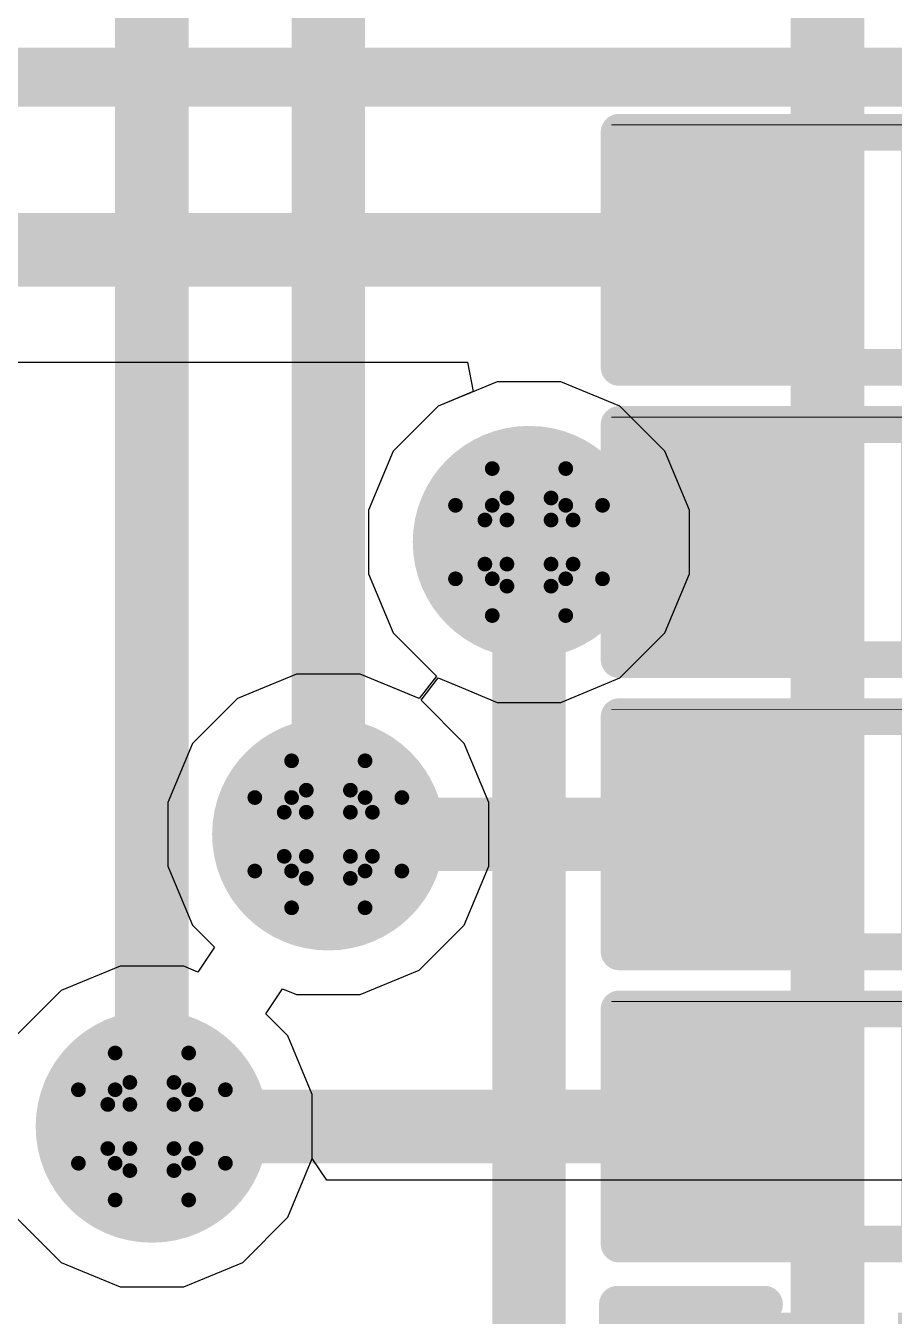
# Model space of a CAD drawing. Header units: inches. Extents: x -3 to 5259, y -3 to 5282.
# Drawn here: x 6.802 to 9.803, y 38.977 to 43.437 of the extents above; entities that cross this region are included whole.
import ezdxf

# ---------------------------------------------------------------- set-up
doc = ezdxf.new("R2010")
doc.units = ezdxf.units.IN
for name, color, linetype in [('Bottom Layer', 5, 'Continuous'), ('Bottom Solder', 6, 'Continuous'), ('Drill Drawing', 1, 'Continuous'), ('Layer 1', 16, 'Continuous'), ('Layer 2', 76, 'Continuous'), ('Top Layer', 1, 'Continuous'), ('Top Overlay', 2, 'Continuous'), ('Top Paste', 8, 'Continuous'), ('Top Solder', 216, 'Continuous'), ('Via Holes', 16, 'Continuous')]:
    doc.layers.add(name, color=color, linetype=linetype)

# ---------------------------------------------------------------- blocks, each defined once
blk = doc.blocks.new('R___0402_112')
at = {"layer": 'Top Layer'}
for points in [[(-0.6985, -0.3175), (-0.6985, 0.3175), (-0.2413, 0.3175), (-0.2413, -0.3175)], [(0.2413, -0.3175), (0.2413, 0.3175), (0.6985, 0.3175), (0.6985, -0.3175)]]:
    blk.add_hatch(color=1, dxfattribs=at).paths.add_polyline_path(points)
at = {"layer": 'Top Paste'}
for points in [[(-0.6985, -0.3175), (-0.6985, 0.3175), (-0.2413, 0.3175), (-0.2413, -0.3175)], [(0.2413, -0.3175), (0.2413, 0.3175), (0.6985, 0.3175), (0.6985, -0.3175)]]:
    blk.add_hatch(color=8, dxfattribs=at).paths.add_polyline_path(points)
at = {"layer": 'Top Solder'}
for points in [[(-0.7535, -0.3725), (-0.7535, 0.3725), (-0.1863, 0.3725), (-0.1863, -0.3725)], [(0.1863, -0.3725), (0.1863, 0.3725), (0.7535, 0.3725), (0.7535, -0.3725)]]:
    blk.add_hatch(color=216, dxfattribs=at).paths.add_polyline_path(points)
at = {"layer": 'Top Overlay'}
for points in [[(-0.7874, 0.4064, 0.127, 0.127, 0), (-0.7874, -0.4064, 0.127, 0.127, 0)], [(0.7874, 0.4064, 0.127, 0.127, 0), (-0.7874, 0.4064, 0.127, 0.127, 0)], [(0.7874, 0.4064, 0.127, 0.127, 0), (0.7874, -0.4064, 0.127, 0.127, 0)], [(0.7874, -0.4064, 0.127, 0.127, 0), (-0.7874, -0.4064, 0.127, 0.127, 0)], [(0.8128, -0.4318, 0.00323, 0.00323, 0), (-0.8128, -0.4318, 0.00323, 0.00323, 0)]]:
    blk.add_lwpolyline(points, format="xyseb", dxfattribs=at)
for points in [[(-0.8191, 0.4064, 0.0635, 0.0635, 1), (-0.7556, 0.4064, 0.0635, 0.0635, 1)], [(-0.8191, 0.4064, 0.0635, 0.0635, 1), (-0.7556, 0.4064, 0.0635, 0.0635, 1)], [(0.7556, 0.4064, 0.0635, 0.0635, 1), (0.8191, 0.4064, 0.0635, 0.0635, 1)], [(0.7556, 0.4064, 0.0635, 0.0635, 1), (0.8191, 0.4064, 0.0635, 0.0635, 1)], [(-0.8191, -0.4064, 0.0635, 0.0635, 1), (-0.7556, -0.4064, 0.0635, 0.0635, 1)], [(-0.8191, -0.4064, 0.0635, 0.0635, 1), (-0.7556, -0.4064, 0.0635, 0.0635, 1)], [(0.7556, -0.4064, 0.0635, 0.0635, 1), (0.8191, -0.4064, 0.0635, 0.0635, 1)], [(0.7556, -0.4064, 0.0635, 0.0635, 1), (0.8191, -0.4064, 0.0635, 0.0635, 1)], [(-0.8136, -0.4318, 0.00161, 0.00161, 1), (-0.812, -0.4318, 0.00161, 0.00161, 1)], [(0.812, -0.4318, 0.00161, 0.00161, 1), (0.8136, -0.4318, 0.00161, 0.00161, 1)]]:
    blk.add_lwpolyline(points, format="xyseb", close=True, dxfattribs=at)
blk = doc.blocks.new('R___0402_114')
at = {"layer": 'Top Layer'}
for points in [[(-0.6985, -0.3175), (-0.6985, 0.3175), (-0.2413, 0.3175), (-0.2413, -0.3175)], [(0.2413, -0.3175), (0.2413, 0.3175), (0.6985, 0.3175), (0.6985, -0.3175)]]:
    blk.add_hatch(color=1, dxfattribs=at).paths.add_polyline_path(points)
at = {"layer": 'Top Paste'}
for points in [[(-0.6985, -0.3175), (-0.6985, 0.3175), (-0.2413, 0.3175), (-0.2413, -0.3175)], [(0.2413, -0.3175), (0.2413, 0.3175), (0.6985, 0.3175), (0.6985, -0.3175)]]:
    blk.add_hatch(color=8, dxfattribs=at).paths.add_polyline_path(points)
at = {"layer": 'Top Solder'}
for points in [[(-0.7535, -0.3725), (-0.7535, 0.3725), (-0.1863, 0.3725), (-0.1863, -0.3725)], [(0.1863, -0.3725), (0.1863, 0.3725), (0.7535, 0.3725), (0.7535, -0.3725)]]:
    blk.add_hatch(color=216, dxfattribs=at).paths.add_polyline_path(points)
at = {"layer": 'Top Overlay'}
for points in [[(-0.7874, 0.4064, 0.127, 0.127, 0), (-0.7874, -0.4064, 0.127, 0.127, 0)], [(0.7874, 0.4064, 0.127, 0.127, 0), (-0.7874, 0.4064, 0.127, 0.127, 0)], [(0.7874, 0.4064, 0.127, 0.127, 0), (0.7874, -0.4064, 0.127, 0.127, 0)], [(0.7874, -0.4064, 0.127, 0.127, 0), (-0.7874, -0.4064, 0.127, 0.127, 0)], [(0.8128, -0.4318, 0.00323, 0.00323, 0), (-0.8128, -0.4318, 0.00323, 0.00323, 0)]]:
    blk.add_lwpolyline(points, format="xyseb", dxfattribs=at)
for points in [[(-0.8191, 0.4064, 0.0635, 0.0635, 1), (-0.7556, 0.4064, 0.0635, 0.0635, 1)], [(-0.8191, 0.4064, 0.0635, 0.0635, 1), (-0.7556, 0.4064, 0.0635, 0.0635, 1)], [(0.7556, 0.4064, 0.0635, 0.0635, 1), (0.8191, 0.4064, 0.0635, 0.0635, 1)], [(0.7556, 0.4064, 0.0635, 0.0635, 1), (0.8191, 0.4064, 0.0635, 0.0635, 1)], [(-0.8191, -0.4064, 0.0635, 0.0635, 1), (-0.7556, -0.4064, 0.0635, 0.0635, 1)], [(-0.8191, -0.4064, 0.0635, 0.0635, 1), (-0.7556, -0.4064, 0.0635, 0.0635, 1)], [(0.7556, -0.4064, 0.0635, 0.0635, 1), (0.8191, -0.4064, 0.0635, 0.0635, 1)], [(0.7556, -0.4064, 0.0635, 0.0635, 1), (0.8191, -0.4064, 0.0635, 0.0635, 1)], [(-0.8136, -0.4318, 0.00161, 0.00161, 1), (-0.812, -0.4318, 0.00161, 0.00161, 1)], [(0.812, -0.4318, 0.00161, 0.00161, 1), (0.8136, -0.4318, 0.00161, 0.00161, 1)]]:
    blk.add_lwpolyline(points, format="xyseb", close=True, dxfattribs=at)
blk = doc.blocks.new('R___0402_115')
at = {"layer": 'Top Layer'}
for points in [[(-0.6985, -0.3175), (-0.6985, 0.3175), (-0.2413, 0.3175), (-0.2413, -0.3175)], [(0.2413, -0.3175), (0.2413, 0.3175), (0.6985, 0.3175), (0.6985, -0.3175)]]:
    blk.add_hatch(color=1, dxfattribs=at).paths.add_polyline_path(points)
at = {"layer": 'Top Paste'}
for points in [[(-0.6985, -0.3175), (-0.6985, 0.3175), (-0.2413, 0.3175), (-0.2413, -0.3175)], [(0.2413, -0.3175), (0.2413, 0.3175), (0.6985, 0.3175), (0.6985, -0.3175)]]:
    blk.add_hatch(color=8, dxfattribs=at).paths.add_polyline_path(points)
at = {"layer": 'Top Solder'}
for points in [[(-0.7535, -0.3725), (-0.7535, 0.3725), (-0.1863, 0.3725), (-0.1863, -0.3725)], [(0.1863, -0.3725), (0.1863, 0.3725), (0.7535, 0.3725), (0.7535, -0.3725)]]:
    blk.add_hatch(color=216, dxfattribs=at).paths.add_polyline_path(points)
at = {"layer": 'Top Overlay'}
for points in [[(-0.7874, 0.4064, 0.127, 0.127, 0), (-0.7874, -0.4064, 0.127, 0.127, 0)], [(0.7874, 0.4064, 0.127, 0.127, 0), (-0.7874, 0.4064, 0.127, 0.127, 0)], [(0.7874, 0.4064, 0.127, 0.127, 0), (0.7874, -0.4064, 0.127, 0.127, 0)], [(0.7874, -0.4064, 0.127, 0.127, 0), (-0.7874, -0.4064, 0.127, 0.127, 0)], [(0.8128, -0.4318, 0.00323, 0.00323, 0), (-0.8128, -0.4318, 0.00323, 0.00323, 0)]]:
    blk.add_lwpolyline(points, format="xyseb", dxfattribs=at)
for points in [[(-0.8191, 0.4064, 0.0635, 0.0635, 1), (-0.7556, 0.4064, 0.0635, 0.0635, 1)], [(-0.8191, 0.4064, 0.0635, 0.0635, 1), (-0.7556, 0.4064, 0.0635, 0.0635, 1)], [(0.7556, 0.4064, 0.0635, 0.0635, 1), (0.8191, 0.4064, 0.0635, 0.0635, 1)], [(0.7556, 0.4064, 0.0635, 0.0635, 1), (0.8191, 0.4064, 0.0635, 0.0635, 1)], [(-0.8191, -0.4064, 0.0635, 0.0635, 1), (-0.7556, -0.4064, 0.0635, 0.0635, 1)], [(-0.8191, -0.4064, 0.0635, 0.0635, 1), (-0.7556, -0.4064, 0.0635, 0.0635, 1)], [(0.7556, -0.4064, 0.0635, 0.0635, 1), (0.8191, -0.4064, 0.0635, 0.0635, 1)], [(0.7556, -0.4064, 0.0635, 0.0635, 1), (0.8191, -0.4064, 0.0635, 0.0635, 1)], [(-0.8136, -0.4318, 0.00161, 0.00161, 1), (-0.812, -0.4318, 0.00161, 0.00161, 1)], [(0.812, -0.4318, 0.00161, 0.00161, 1), (0.8136, -0.4318, 0.00161, 0.00161, 1)]]:
    blk.add_lwpolyline(points, format="xyseb", close=True, dxfattribs=at)
blk = doc.blocks.new('R___0402_116')
at = {"layer": 'Top Layer'}
for points in [[(-0.6985, -0.3175), (-0.6985, 0.3175), (-0.2413, 0.3175), (-0.2413, -0.3175)], [(0.2413, -0.3175), (0.2413, 0.3175), (0.6985, 0.3175), (0.6985, -0.3175)]]:
    blk.add_hatch(color=1, dxfattribs=at).paths.add_polyline_path(points)
at = {"layer": 'Top Paste'}
for points in [[(-0.6985, -0.3175), (-0.6985, 0.3175), (-0.2413, 0.3175), (-0.2413, -0.3175)], [(0.2413, -0.3175), (0.2413, 0.3175), (0.6985, 0.3175), (0.6985, -0.3175)]]:
    blk.add_hatch(color=8, dxfattribs=at).paths.add_polyline_path(points)
at = {"layer": 'Top Solder'}
for points in [[(-0.7535, -0.3725), (-0.7535, 0.3725), (-0.1863, 0.3725), (-0.1863, -0.3725)], [(0.1863, -0.3725), (0.1863, 0.3725), (0.7535, 0.3725), (0.7535, -0.3725)]]:
    blk.add_hatch(color=216, dxfattribs=at).paths.add_polyline_path(points)
at = {"layer": 'Top Overlay'}
for points in [[(-0.7874, 0.4064, 0.127, 0.127, 0), (-0.7874, -0.4064, 0.127, 0.127, 0)], [(0.7874, 0.4064, 0.127, 0.127, 0), (-0.7874, 0.4064, 0.127, 0.127, 0)], [(0.7874, 0.4064, 0.127, 0.127, 0), (0.7874, -0.4064, 0.127, 0.127, 0)], [(0.7874, -0.4064, 0.127, 0.127, 0), (-0.7874, -0.4064, 0.127, 0.127, 0)], [(0.8128, -0.4318, 0.00323, 0.00323, 0), (-0.8128, -0.4318, 0.00323, 0.00323, 0)]]:
    blk.add_lwpolyline(points, format="xyseb", dxfattribs=at)
for points in [[(-0.8191, 0.4064, 0.0635, 0.0635, 1), (-0.7556, 0.4064, 0.0635, 0.0635, 1)], [(-0.8191, 0.4064, 0.0635, 0.0635, 1), (-0.7556, 0.4064, 0.0635, 0.0635, 1)], [(0.7556, 0.4064, 0.0635, 0.0635, 1), (0.8191, 0.4064, 0.0635, 0.0635, 1)], [(0.7556, 0.4064, 0.0635, 0.0635, 1), (0.8191, 0.4064, 0.0635, 0.0635, 1)], [(-0.8191, -0.4064, 0.0635, 0.0635, 1), (-0.7556, -0.4064, 0.0635, 0.0635, 1)], [(-0.8191, -0.4064, 0.0635, 0.0635, 1), (-0.7556, -0.4064, 0.0635, 0.0635, 1)], [(0.7556, -0.4064, 0.0635, 0.0635, 1), (0.8191, -0.4064, 0.0635, 0.0635, 1)], [(0.7556, -0.4064, 0.0635, 0.0635, 1), (0.8191, -0.4064, 0.0635, 0.0635, 1)], [(-0.8136, -0.4318, 0.00161, 0.00161, 1), (-0.812, -0.4318, 0.00161, 0.00161, 1)], [(0.812, -0.4318, 0.00161, 0.00161, 1), (0.8136, -0.4318, 0.00161, 0.00161, 1)]]:
    blk.add_lwpolyline(points, format="xyseb", close=True, dxfattribs=at)
blk = doc.blocks.new('C___0402_253')
at = {"layer": 'Top Layer'}
for points in [[(-0.6985, -0.3175), (-0.6985, 0.3175), (-0.2413, 0.3175), (-0.2413, -0.3175)], [(0.2413, -0.3175), (0.2413, 0.3175), (0.6985, 0.3175), (0.6985, -0.3175)]]:
    blk.add_hatch(color=1, dxfattribs=at).paths.add_polyline_path(points)
at = {"layer": 'Top Paste'}
for points in [[(-0.6985, -0.3175), (-0.6985, 0.3175), (-0.2413, 0.3175), (-0.2413, -0.3175)], [(0.2413, -0.3175), (0.2413, 0.3175), (0.6985, 0.3175), (0.6985, -0.3175)]]:
    blk.add_hatch(color=8, dxfattribs=at).paths.add_polyline_path(points)
at = {"layer": 'Top Solder'}
for points in [[(-0.7585, -0.3775), (-0.7585, 0.3775), (-0.1813, 0.3775), (-0.1813, -0.3775)], [(0.1813, -0.3775), (0.1813, 0.3775), (0.7585, 0.3775), (0.7585, -0.3775)]]:
    blk.add_hatch(color=216, dxfattribs=at).paths.add_polyline_path(points)
at = {"layer": 'Top Overlay'}
for points in [[(-0.7874, 0.4064, 0.127, 0.127, 0), (-0.2794, 0.4064, 0.127, 0.127, 0)], [(-0.7874, -0.4064, 0.127, 0.127, 0), (-0.7874, 0.4064, 0.127, 0.127, 0)], [(0.2794, 0.4064, 0.127, 0.127, 0), (0.7874, 0.4064, 0.127, 0.127, 0)], [(0.7874, -0.4064, 0.127, 0.127, 0), (0.7874, 0.4064, 0.127, 0.127, 0)], [(-0.7874, -0.4064, 0.127, 0.127, 0), (-0.2794, -0.4064, 0.127, 0.127, 0)], [(0.2794, -0.4064, 0.127, 0.127, 0), (0.7874, -0.4064, 0.127, 0.127, 0)]]:
    blk.add_lwpolyline(points, format="xyseb", dxfattribs=at)
for points in [[(-0.8191, 0.4064, 0.0635, 0.0635, 1), (-0.7556, 0.4064, 0.0635, 0.0635, 1)], [(-0.8191, 0.4064, 0.0635, 0.0635, 1), (-0.7556, 0.4064, 0.0635, 0.0635, 1)], [(-0.3112, 0.4064, 0.0635, 0.0635, 1), (-0.2477, 0.4064, 0.0635, 0.0635, 1)], [(0.2477, 0.4064, 0.0635, 0.0635, 1), (0.3111, 0.4064, 0.0635, 0.0635, 1)], [(0.7556, 0.4064, 0.0635, 0.0635, 1), (0.8191, 0.4064, 0.0635, 0.0635, 1)], [(0.7556, 0.4064, 0.0635, 0.0635, 1), (0.8191, 0.4064, 0.0635, 0.0635, 1)], [(-0.8191, -0.4064, 0.0635, 0.0635, 1), (-0.7556, -0.4064, 0.0635, 0.0635, 1)], [(-0.8191, -0.4064, 0.0635, 0.0635, 1), (-0.7556, -0.4064, 0.0635, 0.0635, 1)], [(-0.3112, -0.4064, 0.0635, 0.0635, 1), (-0.2477, -0.4064, 0.0635, 0.0635, 1)], [(0.2477, -0.4064, 0.0635, 0.0635, 1), (0.3111, -0.4064, 0.0635, 0.0635, 1)], [(0.7556, -0.4064, 0.0635, 0.0635, 1), (0.8191, -0.4064, 0.0635, 0.0635, 1)], [(0.7556, -0.4064, 0.0635, 0.0635, 1), (0.8191, -0.4064, 0.0635, 0.0635, 1)]]:
    blk.add_lwpolyline(points, format="xyseb", close=True, dxfattribs=at)

msp = doc.modelspace()

# ---------------------------------------------------------------- hatches: boundary and pattern name
at = {"layer": 'Bottom Layer'}
h = msp.add_hatch(color=5, dxfattribs=at)
edge = h.paths.add_edge_path()
edge.add_arc((8.5409, 41.6524), 0.3, 0, 360)
h = msp.add_hatch(color=5, dxfattribs=at)
edge = h.paths.add_edge_path()
edge.add_arc((7.8476, 40.6424), 0.3, 0, 360)
h = msp.add_hatch(color=5, dxfattribs=at)
edge = h.paths.add_edge_path()
edge.add_arc((7.238, 39.6324), 0.3, 0, 360)
at = {"layer": 'Bottom Solder'}
h = msp.add_hatch(color=6, dxfattribs=at)
edge = h.paths.add_edge_path()
edge.add_arc((8.5409, 41.6524), 0.4016, 0, 360)
h = msp.add_hatch(color=6, dxfattribs=at)
edge = h.paths.add_edge_path()
edge.add_arc((7.8476, 40.6424), 0.4016, 0, 360)
h = msp.add_hatch(color=6, dxfattribs=at)
edge = h.paths.add_edge_path()
edge.add_arc((7.238, 39.6324), 0.4016, 0, 360)
at = {"layer": 'Layer 1'}
h = msp.add_hatch(color=16, dxfattribs=at)
edge = h.paths.add_edge_path()
edge.add_arc((8.5409, 41.6524), 0.3, 0, 360)
h = msp.add_hatch(color=16, dxfattribs=at)
edge = h.paths.add_edge_path()
edge.add_arc((7.8476, 40.6424), 0.3, 0, 360)
h = msp.add_hatch(color=16, dxfattribs=at)
edge = h.paths.add_edge_path()
edge.add_arc((7.238, 39.6324), 0.3, 0, 360)
at = {"layer": 'Layer 2'}
h = msp.add_hatch(color=76, dxfattribs=at)
edge = h.paths.add_edge_path()
edge.add_arc((8.5409, 41.6524), 0.3, 0, 360)
h = msp.add_hatch(color=76, dxfattribs=at)
edge = h.paths.add_edge_path()
edge.add_arc((7.8476, 40.6424), 0.3, 0, 360)
h = msp.add_hatch(color=76, dxfattribs=at)
edge = h.paths.add_edge_path()
edge.add_arc((7.238, 39.6324), 0.3, 0, 360)
at = {"layer": 'Top Layer'}
h = msp.add_hatch(color=1, dxfattribs=at)
edge = h.paths.add_edge_path()
edge.add_arc((8.5409, 41.6524), 0.3, 0, 360)
h = msp.add_hatch(color=1, dxfattribs=at)
edge = h.paths.add_edge_path()
edge.add_arc((7.8476, 40.6424), 0.3, 0, 360)
h = msp.add_hatch(color=1, dxfattribs=at)
edge = h.paths.add_edge_path()
edge.add_arc((7.238, 39.6324), 0.3, 0, 360)
at = {"layer": 'Top Solder'}
h = msp.add_hatch(color=216, dxfattribs=at)
edge = h.paths.add_edge_path()
edge.add_arc((8.5409, 41.6524), 0.4016, 0, 360)
h = msp.add_hatch(color=216, dxfattribs=at)
edge = h.paths.add_edge_path()
edge.add_arc((7.8476, 40.6424), 0.4016, 0, 360)
h = msp.add_hatch(color=216, dxfattribs=at)
edge = h.paths.add_edge_path()
edge.add_arc((7.238, 39.6324), 0.4016, 0, 360)
at = {"layer": 'Via Holes'}
h = msp.add_hatch(color=7, dxfattribs=at)
edge = h.paths.add_edge_path()
edge.add_arc((8.5409, 41.6524), 0.15, 0, 360)
h = msp.add_hatch(color=7, dxfattribs=at)
edge = h.paths.add_edge_path()
edge.add_arc((7.8476, 40.6424), 0.15, 0, 360)
h = msp.add_hatch(color=7, dxfattribs=at)
edge = h.paths.add_edge_path()
edge.add_arc((7.238, 39.6324), 0.15, 0, 360)

# ---------------------------------------------------------------- linework, layer by layer
at = {"layer": 'Bottom Layer'}
for p, q in [((8.4308, 42.2064), (8.2271, 42.122)), ((8.6511, 42.2064), (8.4308, 42.2064)), ((8.8548, 42.122), (8.6511, 42.2064)), ((8.2271, 42.122), (8.0713, 41.9662)), ((9.0106, 41.9662), (8.8548, 42.122)), ((8.0713, 41.9662), (7.9869, 41.7626)), ((9.0949, 41.7626), (9.0106, 41.9662)), ((7.9869, 41.7626), (7.9869, 41.5422)), ((9.0949, 41.5422), (9.0949, 41.7626)), ((7.9869, 41.5422), (8.0713, 41.3385)), ((9.0106, 41.3385), (9.0949, 41.5422)), ((8.0713, 41.3385), (8.2208, 41.1891)), ((8.8548, 41.1827), (9.0106, 41.3385)), ((7.7374, 41.1964), (7.5338, 41.112)), ((7.9578, 41.1964), (7.7374, 41.1964)), ((8.0813, 41.1452), (7.9578, 41.1964)), ((8.2208, 41.1891), (8.1614, 41.112)), ((8.1678, 41.1057), (8.2271, 41.1827)), ((8.2271, 41.1827), (8.3073, 41.1495)), ((8.6511, 41.0984), (8.8548, 41.1827)), ((8.1614, 41.112), (8.0813, 41.1452)), ((8.3073, 41.1495), (8.4308, 41.0984)), ((7.5338, 41.112), (7.378, 40.9562)), ((8.3173, 40.9562), (8.1678, 41.1057)), ((8.4308, 41.0984), (8.6511, 41.0984)), ((7.378, 40.9562), (7.2936, 40.7526)), ((8.4016, 40.7526), (8.3173, 40.9562)), ((7.2936, 40.7526), (7.2936, 40.5322)), ((8.4016, 40.5322), (8.4016, 40.7526)), ((7.2936, 40.5322), (7.378, 40.3286)), ((8.3173, 40.3286), (8.4016, 40.5322)), ((7.378, 40.3286), (7.454, 40.2525)), ((8.1614, 40.1727), (8.3173, 40.3286)), ((7.454, 40.2525), (7.3965, 40.1664)), ((7.1278, 40.1864), (6.9242, 40.102)), ((7.3482, 40.1864), (7.1278, 40.1864)), ((7.3965, 40.1664), (7.3482, 40.1864)), ((7.9578, 40.0884), (8.1614, 40.1727)), ((6.9242, 40.102), (6.7684, 39.9462)), ((7.6317, 40.0222), (7.6892, 40.1084)), ((7.6892, 40.1084), (7.7374, 40.0884)), ((7.7374, 40.0884), (7.9578, 40.0884)), ((7.7077, 39.9462), (7.6317, 40.0222)), ((7.792, 39.7426), (7.7077, 39.9462)), ((7.792, 39.5222), (7.792, 39.7426)), ((7.7077, 39.3186), (7.792, 39.5222)), ((6.7684, 39.3186), (6.9242, 39.1627)), ((7.5518, 39.1627), (7.7077, 39.3186)), ((6.9242, 39.1627), (7.1278, 39.0784)), ((7.3482, 39.0784), (7.5518, 39.1627)), ((7.1278, 39.0784), (7.3482, 39.0784))]:
    msp.add_line(p, q, dxfattribs=at)
at = {"layer": 'Drill Drawing'}
for points in [[(8.4139, 41.7794, 0.0508, 0.0508, 0), (8.4139, 41.9064, 0.0508, 0.0508, 0)], [(8.4139, 41.9064, 0.0508, 0.0508, 0), (8.6679, 41.9064, 0.0508, 0.0508, 0)], [(8.6679, 41.7794, 0.0508, 0.0508, 0), (8.6679, 41.9064, 0.0508, 0.0508, 0)], [(8.2869, 41.5254, 0.0508, 0.0508, 0), (8.2869, 41.7794, 0.0508, 0.0508, 0)], [(8.2869, 41.7794, 0.0508, 0.0508, 0), (8.4139, 41.7794, 0.0508, 0.0508, 0)], [(8.4647, 41.7286, 0.0508, 0.0508, 0), (8.4647, 41.8048, 0.0508, 0.0508, 0)], [(8.4647, 41.8048, 0.0508, 0.0508, 0), (8.6171, 41.8048, 0.0508, 0.0508, 0)], [(8.6171, 41.7286, 0.0508, 0.0508, 0), (8.6171, 41.8048, 0.0508, 0.0508, 0)], [(8.6679, 41.7794, 0.0508, 0.0508, 0), (8.7949, 41.7794, 0.0508, 0.0508, 0)], [(8.7949, 41.5254, 0.0508, 0.0508, 0), (8.7949, 41.7794, 0.0508, 0.0508, 0)], [(8.3885, 41.5762, 0.0508, 0.0508, 0), (8.3885, 41.7286, 0.0508, 0.0508, 0)], [(8.3885, 41.7286, 0.0508, 0.0508, 0), (8.4647, 41.7286, 0.0508, 0.0508, 0)], [(8.6171, 41.7286, 0.0508, 0.0508, 0), (8.6933, 41.7286, 0.0508, 0.0508, 0)], [(8.6933, 41.5762, 0.0508, 0.0508, 0), (8.6933, 41.7286, 0.0508, 0.0508, 0)], [(8.3885, 41.5762, 0.0508, 0.0508, 0), (8.4647, 41.5762, 0.0508, 0.0508, 0)], [(8.4647, 41.5, 0.0508, 0.0508, 0), (8.4647, 41.5762, 0.0508, 0.0508, 0)], [(8.6171, 41.5762, 0.0508, 0.0508, 0), (8.6933, 41.5762, 0.0508, 0.0508, 0)], [(8.6171, 41.5, 0.0508, 0.0508, 0), (8.6171, 41.5762, 0.0508, 0.0508, 0)], [(8.2869, 41.5254, 0.0508, 0.0508, 0), (8.4139, 41.5254, 0.0508, 0.0508, 0)], [(8.4139, 41.3984, 0.0508, 0.0508, 0), (8.4139, 41.5254, 0.0508, 0.0508, 0)], [(8.4647, 41.5, 0.0508, 0.0508, 0), (8.6171, 41.5, 0.0508, 0.0508, 0)], [(8.6679, 41.5254, 0.0508, 0.0508, 0), (8.7949, 41.5254, 0.0508, 0.0508, 0)], [(8.6679, 41.3984, 0.0508, 0.0508, 0), (8.6679, 41.5254, 0.0508, 0.0508, 0)], [(8.4139, 41.3984, 0.0508, 0.0508, 0), (8.6679, 41.3984, 0.0508, 0.0508, 0)], [(7.7206, 40.7694, 0.0508, 0.0508, 0), (7.7206, 40.8964, 0.0508, 0.0508, 0)], [(7.7206, 40.8964, 0.0508, 0.0508, 0), (7.9746, 40.8964, 0.0508, 0.0508, 0)], [(7.9746, 40.7694, 0.0508, 0.0508, 0), (7.9746, 40.8964, 0.0508, 0.0508, 0)], [(7.7714, 40.7186, 0.0508, 0.0508, 0), (7.7714, 40.7948, 0.0508, 0.0508, 0)], [(7.7714, 40.7948, 0.0508, 0.0508, 0), (7.9238, 40.7948, 0.0508, 0.0508, 0)], [(7.9238, 40.7186, 0.0508, 0.0508, 0), (7.9238, 40.7948, 0.0508, 0.0508, 0)], [(7.5936, 40.5154, 0.0508, 0.0508, 0), (7.5936, 40.7694, 0.0508, 0.0508, 0)], [(7.5936, 40.7694, 0.0508, 0.0508, 0), (7.7206, 40.7694, 0.0508, 0.0508, 0)], [(7.9746, 40.7694, 0.0508, 0.0508, 0), (8.1016, 40.7694, 0.0508, 0.0508, 0)], [(8.1016, 40.5154, 0.0508, 0.0508, 0), (8.1016, 40.7694, 0.0508, 0.0508, 0)], [(7.6952, 40.5662, 0.0508, 0.0508, 0), (7.6952, 40.7186, 0.0508, 0.0508, 0)], [(7.6952, 40.7186, 0.0508, 0.0508, 0), (7.7714, 40.7186, 0.0508, 0.0508, 0)], [(7.9238, 40.7186, 0.0508, 0.0508, 0), (8, 40.7186, 0.0508, 0.0508, 0)], [(8, 40.5662, 0.0508, 0.0508, 0), (8, 40.7186, 0.0508, 0.0508, 0)], [(7.6952, 40.5662, 0.0508, 0.0508, 0), (7.7714, 40.5662, 0.0508, 0.0508, 0)], [(7.7714, 40.49, 0.0508, 0.0508, 0), (7.7714, 40.5662, 0.0508, 0.0508, 0)], [(7.9238, 40.5662, 0.0508, 0.0508, 0), (8, 40.5662, 0.0508, 0.0508, 0)], [(7.9238, 40.49, 0.0508, 0.0508, 0), (7.9238, 40.5662, 0.0508, 0.0508, 0)], [(7.5936, 40.5154, 0.0508, 0.0508, 0), (7.7206, 40.5154, 0.0508, 0.0508, 0)], [(7.7206, 40.3884, 0.0508, 0.0508, 0), (7.7206, 40.5154, 0.0508, 0.0508, 0)], [(7.7714, 40.49, 0.0508, 0.0508, 0), (7.9238, 40.49, 0.0508, 0.0508, 0)], [(7.9746, 40.5154, 0.0508, 0.0508, 0), (8.1016, 40.5154, 0.0508, 0.0508, 0)], [(7.9746, 40.3884, 0.0508, 0.0508, 0), (7.9746, 40.5154, 0.0508, 0.0508, 0)], [(7.7206, 40.3884, 0.0508, 0.0508, 0), (7.9746, 40.3884, 0.0508, 0.0508, 0)], [(7.111, 39.7594, 0.0508, 0.0508, 0), (7.111, 39.8864, 0.0508, 0.0508, 0)], [(7.111, 39.8864, 0.0508, 0.0508, 0), (7.365, 39.8864, 0.0508, 0.0508, 0)], [(7.365, 39.7594, 0.0508, 0.0508, 0), (7.365, 39.8864, 0.0508, 0.0508, 0)], [(6.984, 39.5054, 0.0508, 0.0508, 0), (6.984, 39.7594, 0.0508, 0.0508, 0)], [(6.984, 39.7594, 0.0508, 0.0508, 0), (7.111, 39.7594, 0.0508, 0.0508, 0)], [(7.1618, 39.7086, 0.0508, 0.0508, 0), (7.1618, 39.7848, 0.0508, 0.0508, 0)], [(7.1618, 39.7848, 0.0508, 0.0508, 0), (7.3142, 39.7848, 0.0508, 0.0508, 0)], [(7.3142, 39.7086, 0.0508, 0.0508, 0), (7.3142, 39.7848, 0.0508, 0.0508, 0)], [(7.365, 39.7594, 0.0508, 0.0508, 0), (7.492, 39.7594, 0.0508, 0.0508, 0)], [(7.492, 39.5054, 0.0508, 0.0508, 0), (7.492, 39.7594, 0.0508, 0.0508, 0)], [(7.0856, 39.5562, 0.0508, 0.0508, 0), (7.0856, 39.7086, 0.0508, 0.0508, 0)], [(7.0856, 39.7086, 0.0508, 0.0508, 0), (7.1618, 39.7086, 0.0508, 0.0508, 0)], [(7.3142, 39.7086, 0.0508, 0.0508, 0), (7.3904, 39.7086, 0.0508, 0.0508, 0)], [(7.3904, 39.5562, 0.0508, 0.0508, 0), (7.3904, 39.7086, 0.0508, 0.0508, 0)], [(7.0856, 39.5562, 0.0508, 0.0508, 0), (7.1618, 39.5562, 0.0508, 0.0508, 0)], [(7.1618, 39.48, 0.0508, 0.0508, 0), (7.1618, 39.5562, 0.0508, 0.0508, 0)], [(7.3142, 39.5562, 0.0508, 0.0508, 0), (7.3904, 39.5562, 0.0508, 0.0508, 0)], [(7.3142, 39.48, 0.0508, 0.0508, 0), (7.3142, 39.5562, 0.0508, 0.0508, 0)], [(6.984, 39.5054, 0.0508, 0.0508, 0), (7.111, 39.5054, 0.0508, 0.0508, 0)], [(7.111, 39.3784, 0.0508, 0.0508, 0), (7.111, 39.5054, 0.0508, 0.0508, 0)], [(7.365, 39.5054, 0.0508, 0.0508, 0), (7.492, 39.5054, 0.0508, 0.0508, 0)], [(7.365, 39.3784, 0.0508, 0.0508, 0), (7.365, 39.5054, 0.0508, 0.0508, 0)], [(7.1618, 39.48, 0.0508, 0.0508, 0), (7.3142, 39.48, 0.0508, 0.0508, 0)], [(7.111, 39.3784, 0.0508, 0.0508, 0), (7.365, 39.3784, 0.0508, 0.0508, 0)]]:
    msp.add_lwpolyline(points, format="xyseb", dxfattribs=at)
for points in [[(8.4012, 41.9064, 0.0254, 0.0254, 1), (8.4266, 41.9064, 0.0254, 0.0254, 1)], [(8.4012, 41.9064, 0.0254, 0.0254, 1), (8.4266, 41.9064, 0.0254, 0.0254, 1)], [(8.6552, 41.9064, 0.0254, 0.0254, 1), (8.6806, 41.9064, 0.0254, 0.0254, 1)], [(8.6552, 41.9064, 0.0254, 0.0254, 1), (8.6806, 41.9064, 0.0254, 0.0254, 1)], [(8.2742, 41.7794, 0.0254, 0.0254, 1), (8.2996, 41.7794, 0.0254, 0.0254, 1)], [(8.2742, 41.7794, 0.0254, 0.0254, 1), (8.2996, 41.7794, 0.0254, 0.0254, 1)], [(8.4012, 41.7794, 0.0254, 0.0254, 1), (8.4266, 41.7794, 0.0254, 0.0254, 1)], [(8.4012, 41.7794, 0.0254, 0.0254, 1), (8.4266, 41.7794, 0.0254, 0.0254, 1)], [(8.452, 41.8048, 0.0254, 0.0254, 1), (8.4774, 41.8048, 0.0254, 0.0254, 1)], [(8.452, 41.8048, 0.0254, 0.0254, 1), (8.4774, 41.8048, 0.0254, 0.0254, 1)], [(8.6044, 41.8048, 0.0254, 0.0254, 1), (8.6298, 41.8048, 0.0254, 0.0254, 1)], [(8.6044, 41.8048, 0.0254, 0.0254, 1), (8.6298, 41.8048, 0.0254, 0.0254, 1)], [(8.6552, 41.7794, 0.0254, 0.0254, 1), (8.6806, 41.7794, 0.0254, 0.0254, 1)], [(8.6552, 41.7794, 0.0254, 0.0254, 1), (8.6806, 41.7794, 0.0254, 0.0254, 1)], [(8.7822, 41.7794, 0.0254, 0.0254, 1), (8.8076, 41.7794, 0.0254, 0.0254, 1)], [(8.7822, 41.7794, 0.0254, 0.0254, 1), (8.8076, 41.7794, 0.0254, 0.0254, 1)], [(8.3758, 41.7286, 0.0254, 0.0254, 1), (8.4012, 41.7286, 0.0254, 0.0254, 1)], [(8.3758, 41.7286, 0.0254, 0.0254, 1), (8.4012, 41.7286, 0.0254, 0.0254, 1)], [(8.452, 41.7286, 0.0254, 0.0254, 1), (8.4774, 41.7286, 0.0254, 0.0254, 1)], [(8.452, 41.7286, 0.0254, 0.0254, 1), (8.4774, 41.7286, 0.0254, 0.0254, 1)], [(8.6044, 41.7286, 0.0254, 0.0254, 1), (8.6298, 41.7286, 0.0254, 0.0254, 1)], [(8.6044, 41.7286, 0.0254, 0.0254, 1), (8.6298, 41.7286, 0.0254, 0.0254, 1)], [(8.6806, 41.7286, 0.0254, 0.0254, 1), (8.706, 41.7286, 0.0254, 0.0254, 1)], [(8.6806, 41.7286, 0.0254, 0.0254, 1), (8.706, 41.7286, 0.0254, 0.0254, 1)], [(8.3758, 41.5762, 0.0254, 0.0254, 1), (8.4012, 41.5762, 0.0254, 0.0254, 1)], [(8.3758, 41.5762, 0.0254, 0.0254, 1), (8.4012, 41.5762, 0.0254, 0.0254, 1)], [(8.452, 41.5762, 0.0254, 0.0254, 1), (8.4774, 41.5762, 0.0254, 0.0254, 1)], [(8.452, 41.5762, 0.0254, 0.0254, 1), (8.4774, 41.5762, 0.0254, 0.0254, 1)], [(8.6044, 41.5762, 0.0254, 0.0254, 1), (8.6298, 41.5762, 0.0254, 0.0254, 1)], [(8.6044, 41.5762, 0.0254, 0.0254, 1), (8.6298, 41.5762, 0.0254, 0.0254, 1)], [(8.6806, 41.5762, 0.0254, 0.0254, 1), (8.706, 41.5762, 0.0254, 0.0254, 1)], [(8.6806, 41.5762, 0.0254, 0.0254, 1), (8.706, 41.5762, 0.0254, 0.0254, 1)], [(8.2742, 41.5254, 0.0254, 0.0254, 1), (8.2996, 41.5254, 0.0254, 0.0254, 1)], [(8.2742, 41.5254, 0.0254, 0.0254, 1), (8.2996, 41.5254, 0.0254, 0.0254, 1)], [(8.4012, 41.5254, 0.0254, 0.0254, 1), (8.4266, 41.5254, 0.0254, 0.0254, 1)], [(8.4012, 41.5254, 0.0254, 0.0254, 1), (8.4266, 41.5254, 0.0254, 0.0254, 1)], [(8.452, 41.5, 0.0254, 0.0254, 1), (8.4774, 41.5, 0.0254, 0.0254, 1)], [(8.452, 41.5, 0.0254, 0.0254, 1), (8.4774, 41.5, 0.0254, 0.0254, 1)], [(8.6044, 41.5, 0.0254, 0.0254, 1), (8.6298, 41.5, 0.0254, 0.0254, 1)], [(8.6044, 41.5, 0.0254, 0.0254, 1), (8.6298, 41.5, 0.0254, 0.0254, 1)], [(8.6552, 41.5254, 0.0254, 0.0254, 1), (8.6806, 41.5254, 0.0254, 0.0254, 1)], [(8.6552, 41.5254, 0.0254, 0.0254, 1), (8.6806, 41.5254, 0.0254, 0.0254, 1)], [(8.7822, 41.5254, 0.0254, 0.0254, 1), (8.8076, 41.5254, 0.0254, 0.0254, 1)], [(8.7822, 41.5254, 0.0254, 0.0254, 1), (8.8076, 41.5254, 0.0254, 0.0254, 1)], [(8.4012, 41.3984, 0.0254, 0.0254, 1), (8.4266, 41.3984, 0.0254, 0.0254, 1)], [(8.4012, 41.3984, 0.0254, 0.0254, 1), (8.4266, 41.3984, 0.0254, 0.0254, 1)], [(8.6552, 41.3984, 0.0254, 0.0254, 1), (8.6806, 41.3984, 0.0254, 0.0254, 1)], [(8.6552, 41.3984, 0.0254, 0.0254, 1), (8.6806, 41.3984, 0.0254, 0.0254, 1)], [(7.7079, 40.8964, 0.0254, 0.0254, 1), (7.7333, 40.8964, 0.0254, 0.0254, 1)], [(7.7079, 40.8964, 0.0254, 0.0254, 1), (7.7333, 40.8964, 0.0254, 0.0254, 1)], [(7.9619, 40.8964, 0.0254, 0.0254, 1), (7.9873, 40.8964, 0.0254, 0.0254, 1)], [(7.9619, 40.8964, 0.0254, 0.0254, 1), (7.9873, 40.8964, 0.0254, 0.0254, 1)], [(7.7587, 40.7948, 0.0254, 0.0254, 1), (7.7841, 40.7948, 0.0254, 0.0254, 1)], [(7.7587, 40.7948, 0.0254, 0.0254, 1), (7.7841, 40.7948, 0.0254, 0.0254, 1)], [(7.9111, 40.7948, 0.0254, 0.0254, 1), (7.9365, 40.7948, 0.0254, 0.0254, 1)], [(7.9111, 40.7948, 0.0254, 0.0254, 1), (7.9365, 40.7948, 0.0254, 0.0254, 1)], [(7.5809, 40.7694, 0.0254, 0.0254, 1), (7.6063, 40.7694, 0.0254, 0.0254, 1)], [(7.5809, 40.7694, 0.0254, 0.0254, 1), (7.6063, 40.7694, 0.0254, 0.0254, 1)], [(7.7079, 40.7694, 0.0254, 0.0254, 1), (7.7333, 40.7694, 0.0254, 0.0254, 1)], [(7.7079, 40.7694, 0.0254, 0.0254, 1), (7.7333, 40.7694, 0.0254, 0.0254, 1)], [(7.9619, 40.7694, 0.0254, 0.0254, 1), (7.9873, 40.7694, 0.0254, 0.0254, 1)], [(7.9619, 40.7694, 0.0254, 0.0254, 1), (7.9873, 40.7694, 0.0254, 0.0254, 1)], [(8.0889, 40.7694, 0.0254, 0.0254, 1), (8.1143, 40.7694, 0.0254, 0.0254, 1)], [(8.0889, 40.7694, 0.0254, 0.0254, 1), (8.1143, 40.7694, 0.0254, 0.0254, 1)], [(7.6825, 40.7186, 0.0254, 0.0254, 1), (7.7079, 40.7186, 0.0254, 0.0254, 1)], [(7.6825, 40.7186, 0.0254, 0.0254, 1), (7.7079, 40.7186, 0.0254, 0.0254, 1)], [(7.7587, 40.7186, 0.0254, 0.0254, 1), (7.7841, 40.7186, 0.0254, 0.0254, 1)], [(7.7587, 40.7186, 0.0254, 0.0254, 1), (7.7841, 40.7186, 0.0254, 0.0254, 1)], [(7.9111, 40.7186, 0.0254, 0.0254, 1), (7.9365, 40.7186, 0.0254, 0.0254, 1)], [(7.9111, 40.7186, 0.0254, 0.0254, 1), (7.9365, 40.7186, 0.0254, 0.0254, 1)], [(7.9873, 40.7186, 0.0254, 0.0254, 1), (8.0127, 40.7186, 0.0254, 0.0254, 1)], [(7.9873, 40.7186, 0.0254, 0.0254, 1), (8.0127, 40.7186, 0.0254, 0.0254, 1)], [(7.6825, 40.5662, 0.0254, 0.0254, 1), (7.7079, 40.5662, 0.0254, 0.0254, 1)], [(7.6825, 40.5662, 0.0254, 0.0254, 1), (7.7079, 40.5662, 0.0254, 0.0254, 1)], [(7.7587, 40.5662, 0.0254, 0.0254, 1), (7.7841, 40.5662, 0.0254, 0.0254, 1)], [(7.7587, 40.5662, 0.0254, 0.0254, 1), (7.7841, 40.5662, 0.0254, 0.0254, 1)], [(7.9111, 40.5662, 0.0254, 0.0254, 1), (7.9365, 40.5662, 0.0254, 0.0254, 1)], [(7.9111, 40.5662, 0.0254, 0.0254, 1), (7.9365, 40.5662, 0.0254, 0.0254, 1)], [(7.9873, 40.5662, 0.0254, 0.0254, 1), (8.0127, 40.5662, 0.0254, 0.0254, 1)], [(7.9873, 40.5662, 0.0254, 0.0254, 1), (8.0127, 40.5662, 0.0254, 0.0254, 1)], [(7.5809, 40.5154, 0.0254, 0.0254, 1), (7.6063, 40.5154, 0.0254, 0.0254, 1)], [(7.5809, 40.5154, 0.0254, 0.0254, 1), (7.6063, 40.5154, 0.0254, 0.0254, 1)], [(7.7079, 40.5154, 0.0254, 0.0254, 1), (7.7333, 40.5154, 0.0254, 0.0254, 1)], [(7.7079, 40.5154, 0.0254, 0.0254, 1), (7.7333, 40.5154, 0.0254, 0.0254, 1)], [(7.7587, 40.49, 0.0254, 0.0254, 1), (7.7841, 40.49, 0.0254, 0.0254, 1)], [(7.7587, 40.49, 0.0254, 0.0254, 1), (7.7841, 40.49, 0.0254, 0.0254, 1)], [(7.9111, 40.49, 0.0254, 0.0254, 1), (7.9365, 40.49, 0.0254, 0.0254, 1)], [(7.9111, 40.49, 0.0254, 0.0254, 1), (7.9365, 40.49, 0.0254, 0.0254, 1)], [(7.9619, 40.5154, 0.0254, 0.0254, 1), (7.9873, 40.5154, 0.0254, 0.0254, 1)], [(7.9619, 40.5154, 0.0254, 0.0254, 1), (7.9873, 40.5154, 0.0254, 0.0254, 1)], [(8.0889, 40.5154, 0.0254, 0.0254, 1), (8.1143, 40.5154, 0.0254, 0.0254, 1)], [(8.0889, 40.5154, 0.0254, 0.0254, 1), (8.1143, 40.5154, 0.0254, 0.0254, 1)], [(7.7079, 40.3884, 0.0254, 0.0254, 1), (7.7333, 40.3884, 0.0254, 0.0254, 1)], [(7.7079, 40.3884, 0.0254, 0.0254, 1), (7.7333, 40.3884, 0.0254, 0.0254, 1)], [(7.9619, 40.3884, 0.0254, 0.0254, 1), (7.9873, 40.3884, 0.0254, 0.0254, 1)], [(7.9619, 40.3884, 0.0254, 0.0254, 1), (7.9873, 40.3884, 0.0254, 0.0254, 1)], [(7.0983, 39.8864, 0.0254, 0.0254, 1), (7.1237, 39.8864, 0.0254, 0.0254, 1)], [(7.0983, 39.8864, 0.0254, 0.0254, 1), (7.1237, 39.8864, 0.0254, 0.0254, 1)], [(7.3523, 39.8864, 0.0254, 0.0254, 1), (7.3777, 39.8864, 0.0254, 0.0254, 1)], [(7.3523, 39.8864, 0.0254, 0.0254, 1), (7.3777, 39.8864, 0.0254, 0.0254, 1)], [(6.9713, 39.7594, 0.0254, 0.0254, 1), (6.9967, 39.7594, 0.0254, 0.0254, 1)], [(6.9713, 39.7594, 0.0254, 0.0254, 1), (6.9967, 39.7594, 0.0254, 0.0254, 1)], [(7.0983, 39.7594, 0.0254, 0.0254, 1), (7.1237, 39.7594, 0.0254, 0.0254, 1)], [(7.0983, 39.7594, 0.0254, 0.0254, 1), (7.1237, 39.7594, 0.0254, 0.0254, 1)], [(7.1491, 39.7848, 0.0254, 0.0254, 1), (7.1745, 39.7848, 0.0254, 0.0254, 1)], [(7.1491, 39.7848, 0.0254, 0.0254, 1), (7.1745, 39.7848, 0.0254, 0.0254, 1)], [(7.3015, 39.7848, 0.0254, 0.0254, 1), (7.3269, 39.7848, 0.0254, 0.0254, 1)], [(7.3015, 39.7848, 0.0254, 0.0254, 1), (7.3269, 39.7848, 0.0254, 0.0254, 1)], [(7.3523, 39.7594, 0.0254, 0.0254, 1), (7.3777, 39.7594, 0.0254, 0.0254, 1)], [(7.3523, 39.7594, 0.0254, 0.0254, 1), (7.3777, 39.7594, 0.0254, 0.0254, 1)], [(7.4793, 39.7594, 0.0254, 0.0254, 1), (7.5047, 39.7594, 0.0254, 0.0254, 1)], [(7.4793, 39.7594, 0.0254, 0.0254, 1), (7.5047, 39.7594, 0.0254, 0.0254, 1)], [(7.0729, 39.7086, 0.0254, 0.0254, 1), (7.0983, 39.7086, 0.0254, 0.0254, 1)], [(7.0729, 39.7086, 0.0254, 0.0254, 1), (7.0983, 39.7086, 0.0254, 0.0254, 1)], [(7.1491, 39.7086, 0.0254, 0.0254, 1), (7.1745, 39.7086, 0.0254, 0.0254, 1)], [(7.1491, 39.7086, 0.0254, 0.0254, 1), (7.1745, 39.7086, 0.0254, 0.0254, 1)], [(7.3015, 39.7086, 0.0254, 0.0254, 1), (7.3269, 39.7086, 0.0254, 0.0254, 1)], [(7.3015, 39.7086, 0.0254, 0.0254, 1), (7.3269, 39.7086, 0.0254, 0.0254, 1)], [(7.3777, 39.7086, 0.0254, 0.0254, 1), (7.4031, 39.7086, 0.0254, 0.0254, 1)], [(7.3777, 39.7086, 0.0254, 0.0254, 1), (7.4031, 39.7086, 0.0254, 0.0254, 1)], [(7.0729, 39.5562, 0.0254, 0.0254, 1), (7.0983, 39.5562, 0.0254, 0.0254, 1)], [(7.0729, 39.5562, 0.0254, 0.0254, 1), (7.0983, 39.5562, 0.0254, 0.0254, 1)], [(7.1491, 39.5562, 0.0254, 0.0254, 1), (7.1745, 39.5562, 0.0254, 0.0254, 1)], [(7.1491, 39.5562, 0.0254, 0.0254, 1), (7.1745, 39.5562, 0.0254, 0.0254, 1)], [(7.3015, 39.5562, 0.0254, 0.0254, 1), (7.3269, 39.5562, 0.0254, 0.0254, 1)], [(7.3015, 39.5562, 0.0254, 0.0254, 1), (7.3269, 39.5562, 0.0254, 0.0254, 1)], [(7.3777, 39.5562, 0.0254, 0.0254, 1), (7.4031, 39.5562, 0.0254, 0.0254, 1)], [(7.3777, 39.5562, 0.0254, 0.0254, 1), (7.4031, 39.5562, 0.0254, 0.0254, 1)], [(6.9713, 39.5054, 0.0254, 0.0254, 1), (6.9967, 39.5054, 0.0254, 0.0254, 1)], [(6.9713, 39.5054, 0.0254, 0.0254, 1), (6.9967, 39.5054, 0.0254, 0.0254, 1)], [(7.0983, 39.5054, 0.0254, 0.0254, 1), (7.1237, 39.5054, 0.0254, 0.0254, 1)], [(7.0983, 39.5054, 0.0254, 0.0254, 1), (7.1237, 39.5054, 0.0254, 0.0254, 1)], [(7.3523, 39.5054, 0.0254, 0.0254, 1), (7.3777, 39.5054, 0.0254, 0.0254, 1)], [(7.3523, 39.5054, 0.0254, 0.0254, 1), (7.3777, 39.5054, 0.0254, 0.0254, 1)], [(7.4793, 39.5054, 0.0254, 0.0254, 1), (7.5047, 39.5054, 0.0254, 0.0254, 1)], [(7.4793, 39.5054, 0.0254, 0.0254, 1), (7.5047, 39.5054, 0.0254, 0.0254, 1)], [(7.1491, 39.48, 0.0254, 0.0254, 1), (7.1745, 39.48, 0.0254, 0.0254, 1)], [(7.1491, 39.48, 0.0254, 0.0254, 1), (7.1745, 39.48, 0.0254, 0.0254, 1)], [(7.3015, 39.48, 0.0254, 0.0254, 1), (7.3269, 39.48, 0.0254, 0.0254, 1)], [(7.3015, 39.48, 0.0254, 0.0254, 1), (7.3269, 39.48, 0.0254, 0.0254, 1)], [(7.0983, 39.3784, 0.0254, 0.0254, 1), (7.1237, 39.3784, 0.0254, 0.0254, 1)], [(7.0983, 39.3784, 0.0254, 0.0254, 1), (7.1237, 39.3784, 0.0254, 0.0254, 1)], [(7.3523, 39.3784, 0.0254, 0.0254, 1), (7.3777, 39.3784, 0.0254, 0.0254, 1)], [(7.3523, 39.3784, 0.0254, 0.0254, 1), (7.3777, 39.3784, 0.0254, 0.0254, 1)]]:
    msp.add_lwpolyline(points, format="xyseb", close=True, dxfattribs=at)
at = {"layer": 'Layer 1'}
for p, q in [((8.4308, 42.2064), (8.2271, 42.122)), ((8.6511, 42.2064), (8.4308, 42.2064)), ((8.8548, 42.122), (8.6511, 42.2064)), ((8.2271, 42.122), (8.0713, 41.9662)), ((9.0106, 41.9662), (8.8548, 42.122)), ((8.0713, 41.9662), (7.9869, 41.7626)), ((9.0949, 41.7626), (9.0106, 41.9662)), ((7.9869, 41.7626), (7.9869, 41.5422)), ((9.0949, 41.5422), (9.0949, 41.7626)), ((7.9869, 41.5422), (8.0713, 41.3385)), ((9.0106, 41.3385), (9.0949, 41.5422)), ((8.0713, 41.3385), (8.2208, 41.1891)), ((8.8548, 41.1827), (9.0106, 41.3385)), ((7.7374, 41.1964), (7.5338, 41.112)), ((7.9578, 41.1964), (7.7374, 41.1964)), ((8.0813, 41.1452), (7.9578, 41.1964)), ((8.2208, 41.1891), (8.1614, 41.112)), ((8.1678, 41.1057), (8.2271, 41.1827)), ((8.2271, 41.1827), (8.3073, 41.1495)), ((8.6511, 41.0984), (8.8548, 41.1827)), ((8.1614, 41.112), (8.0813, 41.1452)), ((8.3073, 41.1495), (8.4308, 41.0984)), ((7.5338, 41.112), (7.378, 40.9562)), ((8.3173, 40.9562), (8.1678, 41.1057)), ((8.4308, 41.0984), (8.6511, 41.0984)), ((7.378, 40.9562), (7.2936, 40.7526)), ((8.4016, 40.7526), (8.3173, 40.9562)), ((7.2936, 40.7526), (7.2936, 40.5322)), ((8.4016, 40.5322), (8.4016, 40.7526)), ((7.2936, 40.5322), (7.378, 40.3286)), ((8.3173, 40.3286), (8.4016, 40.5322)), ((7.378, 40.3286), (7.454, 40.2525)), ((8.1614, 40.1727), (8.3173, 40.3286)), ((7.454, 40.2525), (7.3965, 40.1664)), ((7.1278, 40.1864), (6.9242, 40.102)), ((7.3482, 40.1864), (7.1278, 40.1864)), ((7.3965, 40.1664), (7.3482, 40.1864)), ((7.9578, 40.0884), (8.1614, 40.1727)), ((6.9242, 40.102), (6.7684, 39.9462)), ((7.6317, 40.0222), (7.6892, 40.1084)), ((7.6892, 40.1084), (7.7374, 40.0884)), ((7.7374, 40.0884), (7.9578, 40.0884)), ((7.7077, 39.9462), (7.6317, 40.0222)), ((7.792, 39.7426), (7.7077, 39.9462)), ((7.792, 39.5222), (7.792, 39.7426)), ((7.8421, 39.4473), (7.792, 39.5222)), ((14.0768, 39.4473), (7.8421, 39.4473))]:
    msp.add_line(p, q, dxfattribs=at)
at = {"layer": 'Layer 2'}
for points in [[(7.238, 39.6324, 0.254, 0.254, 0), (7.238, 75.6573, 0.254, 0.254, 0)], [(7.8476, 40.6424, 0.254, 0.254, 0), (7.8476, 75.5086, 0.254, 0.254, 0)], [(9.5722, 33.5316, 0.254, 0.254, 0), (9.5722, 74.7446, 0.254, 0.254, 0)], [(8.5409, 31.8324, 0.254, 0.254, 0), (8.5409, 41.6524, 0.254, 0.254, 0)]]:
    msp.add_lwpolyline(points, format="xyseb", dxfattribs=at)
for points in [[(8.4774, 41.6524, 0.127, 0.127, 1), (8.6044, 41.6524, 0.127, 0.127, 1)], [(7.7841, 40.6424, 0.127, 0.127, 1), (7.9111, 40.6424, 0.127, 0.127, 1)], [(7.1745, 39.6324, 0.127, 0.127, 1), (7.3015, 39.6324, 0.127, 0.127, 1)]]:
    msp.add_lwpolyline(points, format="xyseb", close=True, dxfattribs=at)
at = {"layer": 'Top Layer'}
for p, q in [((6.2496, 42.2739), (8.3283, 42.2739)), ((8.3283, 42.2739), (8.3485, 42.1723)), ((8.3485, 42.1723), (8.2271, 42.122)), ((8.2271, 42.122), (8.0713, 41.9662)), ((8.0713, 41.9662), (7.9869, 41.7626)), ((7.9869, 41.7626), (7.9869, 41.5422)), ((7.9869, 41.5422), (8.0713, 41.3385)), ((8.0713, 41.3385), (8.2208, 41.1891)), ((7.7374, 41.1964), (7.5338, 41.112)), ((7.9578, 41.1964), (7.7374, 41.1964)), ((8.1614, 41.112), (7.9578, 41.1964)), ((8.2208, 41.1891), (8.1614, 41.112)), ((7.5338, 41.112), (7.378, 40.9562)), ((7.378, 40.9562), (7.2936, 40.7526)), ((7.2936, 40.7526), (7.2936, 40.5322)), ((7.2936, 40.5322), (7.378, 40.3286)), ((7.378, 40.3286), (7.454, 40.2525)), ((7.454, 40.2525), (7.3965, 40.1664)), ((7.1278, 40.1864), (6.9242, 40.102)), ((7.3482, 40.1864), (7.1278, 40.1864)), ((7.3965, 40.1664), (7.3482, 40.1864)), ((6.9242, 40.102), (6.7684, 39.9462))]:
    msp.add_line(p, q, dxfattribs=at)
for points in [[(5.4367, 43.2593, 0.2032, 0.2032, 0), (10.4539, 43.2593, 0.2032, 0.2032, 0)], [(5.8545, 42.6624, 0.254, 0.254, 0), (9.1698, 42.6624, 0.254, 0.254, 0)], [(8.5409, 41.6524, 0.254, 0.254, 0), (9.1698, 41.6524, 0.254, 0.254, 0)], [(7.8476, 40.6424, 0.254, 0.254, 0), (9.1698, 40.6424, 0.254, 0.254, 0)], [(7.238, 39.6324, 0.254, 0.254, 0), (9.1698, 39.6324, 0.254, 0.254, 0)]]:
    msp.add_lwpolyline(points, format="xyseb", dxfattribs=at)
for points in [[(9.1063, 42.6624, 0.127, 0.127, 1), (9.2333, 42.6624, 0.127, 0.127, 1)], [(8.4774, 41.6524, 0.127, 0.127, 1), (8.6044, 41.6524, 0.127, 0.127, 1)], [(9.1063, 41.6524, 0.127, 0.127, 1), (9.2333, 41.6524, 0.127, 0.127, 1)], [(7.7841, 40.6424, 0.127, 0.127, 1), (7.9111, 40.6424, 0.127, 0.127, 1)], [(9.1063, 40.6424, 0.127, 0.127, 1), (9.2333, 40.6424, 0.127, 0.127, 1)], [(7.1745, 39.6324, 0.127, 0.127, 1), (7.3015, 39.6324, 0.127, 0.127, 1)], [(9.1063, 39.6324, 0.127, 0.127, 1), (9.2333, 39.6324, 0.127, 0.127, 1)]]:
    msp.add_lwpolyline(points, format="xyseb", close=True, dxfattribs=at)

# ---------------------------------------------------------------- block references
at = {"rotation": 180}
for name, p in [('R___0402_116', (9.6397, 42.6624)), ('R___0402_115', (9.6397, 41.6524)), ('R___0402_114', (9.6397, 40.6424)), ('R___0402_112', (9.6397, 39.6324))]:
    msp.add_blockref(name, p, dxfattribs=at)
msp.add_blockref('C___0402_253', (9.634, 38.6118))

doc.saveas('drawing.dxf')
